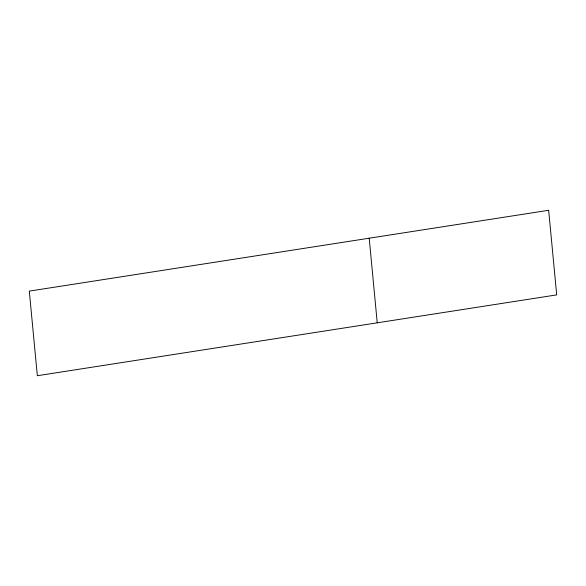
<?xml version="1.0" encoding="UTF-8"?>
<svg xmlns="http://www.w3.org/2000/svg" width="586" height="586" viewBox="0 0 586 586"><rect width="100%" height="100%" fill="white"/><g stroke="black" fill="none" stroke-linecap="round" stroke-linejoin="round"><path stroke-width="0.88" d="M369.202 238.209L377.23 322.82M548.664 210.279L29.3 291.11L37.336 375.721L556.7 294.89L548.664 210.279"/></g></svg>
